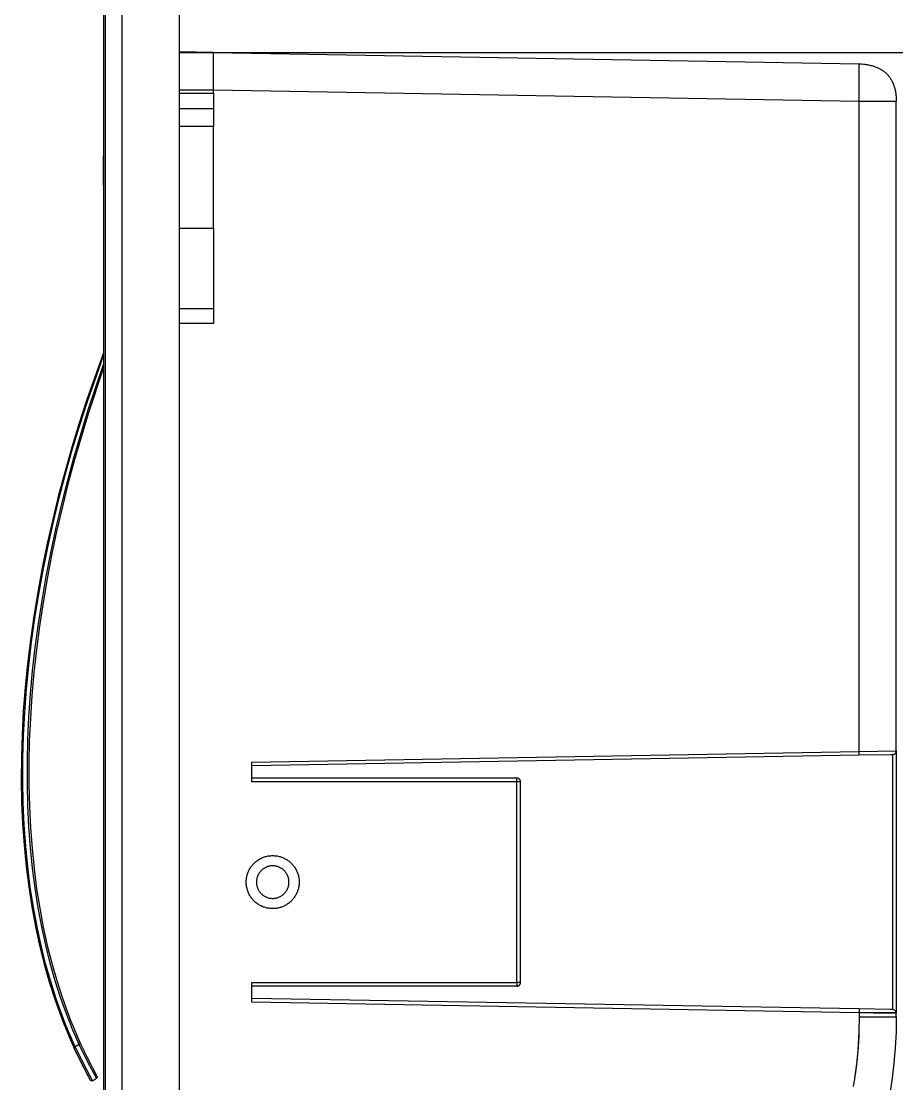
# Model space of a CAD drawing. Header units: millimetres. Extents: x 3033 to 5773, y 123 to 1487.
# Drawn here: x 3768.9 to 3884.6, y 558.4 to 698.7 of the extents above; entities that cross this region are included whole.
import ezdxf

# ---------------------------------------------------------------- set-up
doc = ezdxf.new("R2010")
doc.units = ezdxf.units.MM
doc.header["$MEASUREMENT"] = 0
doc.layers.add('Default', color=7, linetype='Continuous')
doc.layers.add('LAYER 10', color=2, linetype='Continuous')

msp = doc.modelspace()

# ---------------------------------------------------------------- linework, layer by layer
at = {"layer": 'Default'}
msp.add_line((3790.22, 694.62), (3934.58, 694.62), dxfattribs=at)
at = {"layer": 'LAYER 10'}
for p, q in [((3779.72, 846.59), (3779.72, 477.59)), ((3780.01, 477.59), (3780.01, 846.59)), ((3782.22, 477.59), (3782.22, 846.59)), ((3789.72, 846.59), (3789.72, 477.59)), ((3794.25, 694.62), (3789.72, 694.7)), ((3789.72, 694.62), (3794.25, 694.62)), ((3794.27, 693.44), (3794.25, 694.62)), ((3794.25, 694.62), (3879.59, 693.13)), ((3794.27, 693.17), (3794.27, 693.44)), ((3794.25, 689.62), (3794.27, 693.13)), ((3794.27, 693.15), (3794.27, 693.17)), ((3794.27, 693.13), (3794.27, 693.15)), ((3879.59, 688.13), (3879.59, 693.13)), ((3879.59, 693.13), (3879.89, 693.11)), ((3879.89, 693.11), (3880.18, 693.08)), ((3880.18, 693.08), (3880.33, 693.06)), ((3880.33, 693.06), (3880.46, 693.04)), ((3880.46, 693.04), (3880.6, 693.02)), ((3880.6, 693.02), (3880.74, 693)), ((3880.74, 693), (3880.87, 692.97)), ((3880.87, 692.97), (3881, 692.94)), ((3881, 692.94), (3881.13, 692.91)), ((3881.13, 692.91), (3881.25, 692.88)), ((3881.25, 692.88), (3881.38, 692.84)), ((3881.38, 692.84), (3881.5, 692.81)), ((3881.5, 692.81), (3881.62, 692.77)), ((3881.62, 692.77), (3881.73, 692.73)), ((3881.73, 692.73), (3881.85, 692.68)), ((3881.85, 692.68), (3881.96, 692.64)), ((3881.96, 692.64), (3882.07, 692.59)), ((3882.07, 692.59), (3882.17, 692.54)), ((3882.17, 692.54), (3882.28, 692.48)), ((3882.28, 692.48), (3882.38, 692.43)), ((3882.38, 692.43), (3882.48, 692.37)), ((3882.48, 692.37), (3882.57, 692.31)), ((3882.57, 692.31), (3882.67, 692.25)), ((3882.67, 692.25), (3882.76, 692.19)), ((3882.76, 692.19), (3882.85, 692.12)), ((3882.85, 692.12), (3882.94, 692.05)), ((3882.94, 692.05), (3883.02, 691.98)), ((3883.02, 691.98), (3883.11, 691.91)), ((3883.11, 691.91), (3883.19, 691.84)), ((3883.19, 691.84), (3883.26, 691.76)), ((3883.26, 691.76), (3883.34, 691.68)), ((3883.34, 691.68), (3883.41, 691.6)), ((3883.41, 691.6), (3883.48, 691.51)), ((3883.48, 691.51), (3883.55, 691.43)), ((3883.55, 691.43), (3883.62, 691.34)), ((3883.62, 691.34), (3883.68, 691.25)), ((3883.68, 691.25), (3883.74, 691.16)), ((3883.74, 691.16), (3883.8, 691.06)), ((3883.8, 691.06), (3883.86, 690.97)), ((3883.86, 690.97), (3883.91, 690.87)), ((3883.91, 690.87), (3883.96, 690.77)), ((3883.96, 690.77), (3884.01, 690.66)), ((3884.01, 690.66), (3884.06, 690.56)), ((3884.06, 690.56), (3884.11, 690.45)), ((3794.25, 689.62), (3789.72, 689.62)), ((3789.72, 689.22), (3794.25, 689.22)), ((3794.25, 689.22), (3794.25, 689.62)), ((3879.59, 688.13), (3794.25, 689.62)), ((3794.25, 689.22), (3794.25, 687.22)), ((3884.11, 690.45), (3884.15, 690.34)), ((3884.15, 690.34), (3884.19, 690.23)), ((3884.19, 690.23), (3884.23, 690.11)), ((3884.23, 690.11), (3884.26, 689.99)), ((3884.26, 689.99), (3884.29, 689.88)), ((3884.29, 689.88), (3884.32, 689.75)), ((3884.32, 689.75), (3884.35, 689.63)), ((3884.35, 689.63), (3884.38, 689.5)), ((3884.38, 689.5), (3884.4, 689.38)), ((3884.4, 689.38), (3884.42, 689.25)), ((3884.42, 689.25), (3884.44, 689.11)), ((3884.5, 688.13), (3879.59, 688.13)), ((3879.59, 602.28), (3879.59, 688.13)), ((3884.44, 689.11), (3884.46, 688.98)), ((3884.46, 688.98), (3884.47, 688.84)), ((3884.47, 688.84), (3884.48, 688.7)), ((3884.48, 688.7), (3884.49, 688.56)), ((3884.49, 688.56), (3884.5, 688.42)), ((3884.5, 688.42), (3884.5, 688.13)), ((3884.5, 602.36), (3884.5, 688.13)), ((3789.72, 687.22), (3794.25, 687.22)), ((3794.25, 687.22), (3794.25, 684.82)), ((3794.25, 684.82), (3789.72, 684.82)), ((3794.25, 671.41), (3794.25, 684.82)), ((3779.72, 680.8), (3779.72, 680.92)), ((3779.72, 677.23), (3779.72, 680.8)), ((3779.72, 677.08), (3779.72, 677.23)), ((3789.72, 671.41), (3794.25, 671.41)), ((3794.25, 671.41), (3794.25, 660.8)), ((3789.72, 660.8), (3794.25, 660.8)), ((3794.25, 660.8), (3794.25, 658.8)), ((3794.25, 658.8), (3789.72, 658.8)), ((3779.72, 654.95), (3777.53, 648.77)), ((3777.56, 648.39), (3779.72, 654.56)), ((3777.66, 647.26), (3779.72, 653.38)), ((3779.72, 652.98), (3777.69, 646.88)), ((3777.53, 648.77), (3776.51, 645.63)), ((3775.8, 641.06), (3777.66, 647.26)), ((3776.56, 645.27), (3777.56, 648.39)), ((3777.69, 646.88), (3775.87, 640.69)), ((3776.51, 645.63), (3775.55, 642.48)), ((3775.61, 642.13), (3776.56, 645.27)), ((3775.55, 642.48), (3774.65, 639.31)), ((3774.72, 638.97), (3775.61, 642.13)), ((3774.96, 637.93), (3775.8, 641.06)), ((3775.87, 640.69), (3775.03, 637.58)), ((3774.65, 639.31), (3773.8, 636.12)), ((3773.89, 635.79), (3774.72, 638.97)), ((3774.17, 634.8), (3774.96, 637.93)), ((3775.03, 637.58), (3774.26, 634.45)), ((3773.8, 636.12), (3773.02, 632.93)), ((3773.12, 632.61), (3773.89, 635.79)), ((3773.43, 631.66), (3774.17, 634.8)), ((3774.26, 634.45), (3773.54, 631.33)), ((3773.02, 632.93), (3772.29, 629.73)), ((3772.41, 629.43), (3773.12, 632.61)), ((3772.76, 628.51), (3773.43, 631.66)), ((3773.54, 631.33), (3772.88, 628.2)), ((3772.29, 629.73), (3771.64, 626.54)), ((3771.77, 626.24), (3772.41, 629.43)), ((3772.16, 625.37), (3772.76, 628.51)), ((3772.88, 628.2), (3772.28, 625.07)), ((3771.64, 626.54), (3771.05, 623.34)), ((3771.19, 623.07), (3771.77, 626.24)), ((3771.61, 622.24), (3772.16, 625.37)), ((3772.28, 625.07), (3771.75, 621.96)), ((3771.05, 623.34), (3770.53, 620.16)), ((3770.67, 619.9), (3771.19, 623.07)), ((3771.13, 619.12), (3771.61, 622.24)), ((3771.75, 621.96), (3771.28, 618.85)), ((3770.53, 620.16), (3770.07, 616.99)), ((3770.23, 616.75), (3770.67, 619.9)), ((3770.72, 616.02), (3771.13, 619.12)), ((3771.28, 618.85), (3770.88, 615.77)), ((3770.07, 616.99), (3769.69, 613.84)), ((3769.86, 613.61), (3770.23, 616.75)), ((3770.37, 612.94), (3770.72, 616.02)), ((3770.88, 615.77), (3770.54, 612.7)), ((3769.69, 613.84), (3769.38, 610.72)), ((3769.56, 610.5), (3769.86, 613.61)), ((3770.09, 609.88), (3770.37, 612.94)), ((3770.54, 612.7), (3770.27, 609.66)), ((3769.38, 610.72), (3769.14, 607.62)), ((3769.33, 607.42), (3769.56, 610.5)), ((3769.88, 606.86), (3770.09, 609.88)), ((3770.27, 609.66), (3770.07, 606.65)), ((3769.14, 607.62), (3768.98, 604.55)), ((3769.17, 604.38), (3769.33, 607.42)), ((3769.74, 603.86), (3769.88, 606.86)), ((3770.07, 606.65), (3769.93, 603.68)), ((3768.98, 604.55), (3768.88, 601.53)), ((3769.08, 601.37), (3769.17, 604.38)), ((3769.67, 600.91), (3769.74, 603.86)), ((3769.93, 603.68), (3769.87, 600.74)), ((3799.34, 600.88), (3879.59, 602.28)), ((3879.59, 601.78), (3879.59, 602.28)), ((3879.59, 602.28), (3879.6, 602.28)), ((3879.6, 602.28), (3884.5, 602.36)), ((3884.45, 602.14), (3884.46, 602.15)), ((3884.45, 602.12), (3884.45, 602.14)), ((3884.46, 602.15), (3884.47, 602.17)), ((3884.47, 602.19), (3884.48, 602.2)), ((3884.47, 602.17), (3884.47, 602.19)), ((3884.48, 602.22), (3884.49, 602.24)), ((3884.48, 602.2), (3884.48, 602.22)), ((3884.49, 602.25), (3884.5, 602.27)), ((3884.49, 602.24), (3884.49, 602.25)), ((3884.5, 602.34), (3884.5, 602.36)), ((3884.5, 602.36), (3884.5, 567.76)), ((3884.5, 602.32), (3884.5, 602.34)), ((3884.5, 602.3), (3884.5, 602.32)), ((3884.5, 602.29), (3884.5, 602.3)), ((3884.5, 602.27), (3884.5, 602.29)), ((3768.88, 601.53), (3768.86, 598.54)), ((3769.07, 598.4), (3769.08, 601.37)), ((3769.67, 598), (3769.67, 600.91)), ((3769.87, 600.74), (3769.87, 597.85)), ((3879.59, 601.78), (3799.34, 600.38)), ((3799.34, 598.27), (3799.34, 600.88)), ((3883.76, 601.85), (3879.59, 601.78)), ((3883.82, 601.85), (3883.76, 601.85)), ((3883.84, 601.85), (3883.82, 601.85)), ((3883.85, 601.85), (3883.84, 601.85)), ((3883.87, 601.85), (3883.85, 601.85)), ((3883.88, 601.85), (3883.87, 601.85)), ((3883.89, 601.85), (3883.88, 601.85)), ((3883.91, 601.85), (3883.89, 601.85)), ((3883.93, 601.85), (3883.91, 601.85)), ((3883.91, 601.85), (3883.91, 601.85)), ((3883.96, 601.86), (3883.93, 601.85)), ((3883.93, 601.85), (3883.93, 601.85)), ((3883.98, 601.86), (3883.96, 601.86)), ((3883.98, 601.86), (3883.98, 601.86)), ((3883.99, 601.86), (3883.99, 601.86)), ((3884, 601.86), (3884.22, 601.91)), ((3884, 601.86), (3884, 601.86)), ((3884.01, 601.86), (3884.01, 568.19)), ((3884.22, 601.91), (3884.24, 601.92)), ((3884.24, 601.92), (3884.25, 601.92)), ((3884.25, 601.92), (3884.27, 601.93)), ((3884.27, 601.93), (3884.28, 601.94)), ((3884.28, 601.94), (3884.3, 601.95)), ((3884.3, 601.95), (3884.31, 601.96)), ((3884.31, 601.96), (3884.33, 601.97)), ((3884.33, 601.97), (3884.34, 601.98)), ((3884.34, 601.98), (3884.35, 602)), ((3884.35, 602), (3884.36, 602.01)), ((3884.36, 602.01), (3884.38, 602.02)), ((3884.38, 602.02), (3884.39, 602.04)), ((3884.39, 602.04), (3884.4, 602.05)), ((3884.4, 602.05), (3884.41, 602.06)), ((3884.41, 602.06), (3884.42, 602.08)), ((3884.42, 602.08), (3884.43, 602.09)), ((3884.43, 602.09), (3884.44, 602.11)), ((3884.44, 602.11), (3884.45, 602.12)), ((3768.86, 598.54), (3768.92, 595.6)), ((3769.12, 595.48), (3769.07, 598.4)), ((3769.74, 595.13), (3769.67, 598)), ((3834.34, 598.77), (3799.34, 598.77)), ((3834.35, 598.27), (3799.34, 598.27)), ((3834.35, 598.27), (3834.34, 598.77)), ((3834.36, 598.77), (3834.34, 598.77)), ((3834.84, 598.27), (3834.35, 598.27)), ((3834.35, 571.77), (3834.35, 598.27)), ((3834.38, 598.77), (3834.36, 598.77)), ((3834.39, 598.77), (3834.38, 598.77)), ((3834.41, 598.77), (3834.39, 598.77)), ((3834.43, 598.76), (3834.41, 598.77)), ((3834.45, 598.76), (3834.43, 598.76)), ((3834.46, 598.76), (3834.45, 598.76)), ((3834.48, 598.75), (3834.46, 598.76)), ((3834.5, 598.75), (3834.48, 598.75)), ((3834.51, 598.74), (3834.5, 598.75)), ((3834.53, 598.73), (3834.51, 598.74)), ((3834.55, 598.73), (3834.53, 598.73)), ((3834.56, 598.72), (3834.55, 598.73)), ((3834.58, 598.71), (3834.56, 598.72)), ((3834.59, 598.7), (3834.58, 598.71)), ((3834.61, 598.69), (3834.59, 598.7)), ((3834.62, 598.69), (3834.61, 598.69)), ((3834.64, 598.68), (3834.62, 598.69)), ((3834.65, 598.66), (3834.64, 598.68)), ((3834.66, 598.65), (3834.65, 598.66)), ((3834.68, 598.64), (3834.66, 598.65)), ((3834.69, 598.63), (3834.68, 598.64)), ((3834.7, 598.62), (3834.69, 598.63)), ((3834.71, 598.61), (3834.7, 598.62)), ((3834.73, 598.59), (3834.71, 598.61)), ((3834.74, 598.58), (3834.73, 598.59)), ((3834.75, 598.56), (3834.74, 598.58)), ((3834.76, 598.55), (3834.75, 598.56)), ((3834.77, 598.54), (3834.76, 598.55)), ((3834.78, 598.52), (3834.77, 598.54)), ((3834.78, 598.51), (3834.78, 598.52)), ((3834.79, 598.49), (3834.78, 598.51)), ((3834.8, 598.47), (3834.79, 598.49)), ((3834.81, 598.46), (3834.8, 598.47)), ((3834.81, 598.44), (3834.81, 598.46)), ((3834.82, 598.43), (3834.81, 598.44)), ((3834.82, 598.41), (3834.82, 598.43)), ((3834.83, 598.39), (3834.82, 598.41)), ((3834.83, 598.37), (3834.83, 598.39)), ((3834.83, 598.36), (3834.83, 598.37)), ((3834.84, 598.34), (3834.83, 598.36)), ((3834.84, 598.32), (3834.84, 598.34)), ((3834.84, 598.31), (3834.84, 598.32)), ((3834.84, 598.29), (3834.84, 598.31)), ((3834.84, 598.27), (3834.84, 598.29)), ((3834.84, 571.77), (3834.84, 598.27)), ((3769.87, 597.85), (3769.94, 595)), ((3768.92, 595.6), (3769.04, 592.71)), ((3769.25, 592.6), (3769.12, 595.48)), ((3769.87, 592.32), (3769.74, 595.13)), ((3769.94, 595), (3770.08, 592.2)), ((3769.04, 592.71), (3769.24, 589.88)), ((3769.45, 589.79), (3769.25, 592.6)), ((3770.08, 589.56), (3769.87, 592.32)), ((3770.08, 592.2), (3770.29, 589.46)), ((3769.24, 589.88), (3769.51, 587.1)), ((3769.72, 587.03), (3769.45, 589.79)), ((3770.35, 586.85), (3770.08, 589.56)), ((3770.29, 589.46), (3770.56, 586.77)), ((3800.34, 588.05), (3800.45, 588.11)), ((3800.45, 588.11), (3800.56, 588.17)), ((3800.56, 588.17), (3800.67, 588.22)), ((3800.67, 588.22), (3800.78, 588.27)), ((3800.78, 588.27), (3800.9, 588.31)), ((3800.9, 588.31), (3801.01, 588.35)), ((3801.01, 588.35), (3801.13, 588.39)), ((3801.13, 588.39), (3801.25, 588.42)), ((3801.25, 588.42), (3801.36, 588.44)), ((3801.36, 588.44), (3801.48, 588.47)), ((3801.48, 588.47), (3801.61, 588.49)), ((3801.61, 588.49), (3801.73, 588.5)), ((3801.73, 588.5), (3801.85, 588.51)), ((3801.85, 588.51), (3801.97, 588.52)), ((3801.97, 588.52), (3802.09, 588.52)), ((3802.09, 588.52), (3802.21, 588.52)), ((3802.21, 588.52), (3802.34, 588.51)), ((3802.34, 588.51), (3802.46, 588.5)), ((3802.46, 588.5), (3802.58, 588.49)), ((3802.58, 588.49), (3802.7, 588.47)), ((3802.7, 588.47), (3802.82, 588.44)), ((3802.82, 588.44), (3802.94, 588.42)), ((3802.94, 588.42), (3803.06, 588.39)), ((3803.06, 588.39), (3803.17, 588.35)), ((3803.17, 588.35), (3803.29, 588.31)), ((3803.29, 588.31), (3803.4, 588.27)), ((3803.4, 588.27), (3803.52, 588.22)), ((3803.52, 588.22), (3803.63, 588.17)), ((3803.63, 588.17), (3803.74, 588.11)), ((3803.74, 588.11), (3803.84, 588.05)), ((3769.51, 587.1), (3769.85, 584.39)), ((3770.06, 584.33), (3769.72, 587.03)), ((3770.69, 584.21), (3770.35, 586.85)), ((3770.56, 586.77), (3770.9, 584.15)), ((3799, 586.66), (3799.06, 586.77)), ((3799.06, 586.77), (3799.12, 586.88)), ((3799.12, 586.88), (3799.19, 586.98)), ((3799.19, 586.98), (3799.26, 587.08)), ((3799.26, 587.08), (3799.33, 587.18)), ((3799.33, 587.18), (3799.41, 587.27)), ((3799.41, 587.27), (3799.49, 587.36)), ((3799.49, 587.36), (3799.57, 587.45)), ((3799.57, 587.45), (3799.66, 587.54)), ((3799.66, 587.54), (3799.75, 587.62)), ((3799.75, 587.62), (3799.84, 587.7)), ((3799.84, 587.7), (3799.94, 587.78)), ((3799.94, 587.78), (3800.04, 587.85)), ((3800.04, 587.85), (3800.14, 587.92)), ((3800.14, 587.92), (3800.24, 587.99)), ((3800.24, 587.99), (3800.34, 588.05)), ((3800.77, 586.72), (3800.71, 586.67)), ((3800.83, 586.76), (3800.77, 586.72)), ((3800.89, 586.8), (3800.83, 586.76)), ((3800.95, 586.84), (3800.89, 586.8)), ((3801.02, 586.88), (3800.95, 586.84)), ((3801.08, 586.92), (3801.02, 586.88)), ((3801.15, 586.95), (3801.08, 586.92)), ((3801.22, 586.99), (3801.15, 586.95)), ((3801.29, 587.01), (3801.22, 586.99)), ((3801.36, 587.04), (3801.29, 587.01)), ((3801.43, 587.07), (3801.36, 587.04)), ((3801.5, 587.09), (3801.43, 587.07)), ((3801.57, 587.11), (3801.5, 587.09)), ((3801.65, 587.12), (3801.57, 587.11)), ((3801.72, 587.14), (3801.65, 587.12)), ((3801.79, 587.15), (3801.72, 587.14)), ((3801.87, 587.16), (3801.79, 587.15)), ((3801.94, 587.17), (3801.87, 587.16)), ((3802.02, 587.17), (3801.94, 587.17)), ((3802.09, 587.17), (3802.02, 587.17)), ((3802.17, 587.17), (3802.09, 587.17)), ((3802.24, 587.17), (3802.17, 587.17)), ((3802.32, 587.16), (3802.24, 587.17)), ((3802.39, 587.15), (3802.32, 587.16)), ((3802.47, 587.14), (3802.39, 587.15)), ((3802.54, 587.12), (3802.47, 587.14)), ((3802.61, 587.11), (3802.54, 587.12)), ((3802.69, 587.09), (3802.61, 587.11)), ((3802.76, 587.07), (3802.69, 587.09)), ((3802.83, 587.04), (3802.76, 587.07)), ((3802.9, 587.01), (3802.83, 587.04)), ((3802.97, 586.99), (3802.9, 587.01)), ((3803.03, 586.95), (3802.97, 586.99)), ((3803.1, 586.92), (3803.03, 586.95)), ((3803.17, 586.88), (3803.1, 586.92)), ((3803.23, 586.84), (3803.17, 586.88)), ((3803.29, 586.8), (3803.23, 586.84)), ((3803.36, 586.76), (3803.29, 586.8)), ((3803.42, 586.72), (3803.36, 586.76)), ((3803.47, 586.67), (3803.42, 586.72)), ((3803.84, 588.05), (3803.95, 587.99)), ((3803.95, 587.99), (3804.05, 587.92)), ((3804.05, 587.92), (3804.15, 587.85)), ((3804.15, 587.85), (3804.25, 587.78)), ((3804.25, 587.78), (3804.34, 587.7)), ((3804.34, 587.7), (3804.43, 587.62)), ((3804.43, 587.62), (3804.52, 587.54)), ((3804.52, 587.54), (3804.61, 587.45)), ((3804.61, 587.45), (3804.69, 587.36)), ((3804.69, 587.36), (3804.77, 587.27)), ((3804.77, 587.27), (3804.85, 587.18)), ((3804.85, 587.18), (3804.92, 587.08)), ((3804.92, 587.08), (3804.99, 586.98)), ((3804.99, 586.98), (3805.06, 586.88)), ((3805.06, 586.88), (3805.12, 586.77)), ((3805.12, 586.77), (3805.18, 586.66)), ((3798.6, 585.27), (3798.61, 585.39)), ((3798.61, 585.39), (3798.63, 585.51)), ((3798.63, 585.51), (3798.65, 585.63)), ((3798.65, 585.63), (3798.67, 585.75)), ((3798.67, 585.75), (3798.7, 585.87)), ((3798.7, 585.87), (3798.73, 585.99)), ((3798.73, 585.99), (3798.76, 586.1)), ((3798.76, 586.1), (3798.8, 586.22)), ((3798.8, 586.22), (3798.85, 586.33)), ((3798.85, 586.33), (3798.9, 586.44)), ((3798.9, 586.44), (3798.95, 586.56)), ((3798.95, 586.56), (3799, 586.66)), ((3799.96, 585.32), (3799.95, 585.25)), ((3799.98, 585.39), (3799.96, 585.32)), ((3799.99, 585.47), (3799.98, 585.39)), ((3800.01, 585.54), (3799.99, 585.47)), ((3800.03, 585.61), (3800.01, 585.54)), ((3800.05, 585.69), (3800.03, 585.61)), ((3800.07, 585.76), (3800.05, 585.69)), ((3800.1, 585.83), (3800.07, 585.76)), ((3800.13, 585.9), (3800.1, 585.83)), ((3800.16, 585.96), (3800.13, 585.9)), ((3800.19, 586.03), (3800.16, 585.96)), ((3800.23, 586.1), (3800.19, 586.03)), ((3800.27, 586.16), (3800.23, 586.1)), ((3800.31, 586.22), (3800.27, 586.16)), ((3800.35, 586.28), (3800.31, 586.22)), ((3800.4, 586.34), (3800.35, 586.28)), ((3800.45, 586.4), (3800.4, 586.34)), ((3800.49, 586.46), (3800.45, 586.4)), ((3800.55, 586.51), (3800.49, 586.46)), ((3800.6, 586.57), (3800.55, 586.51)), ((3800.65, 586.62), (3800.6, 586.57)), ((3800.71, 586.67), (3800.65, 586.62)), ((3803.53, 586.62), (3803.47, 586.67)), ((3803.59, 586.57), (3803.53, 586.62)), ((3803.64, 586.51), (3803.59, 586.57)), ((3803.69, 586.46), (3803.64, 586.51)), ((3803.74, 586.4), (3803.69, 586.46)), ((3803.79, 586.34), (3803.74, 586.4)), ((3803.83, 586.28), (3803.79, 586.34)), ((3803.87, 586.22), (3803.83, 586.28)), ((3803.92, 586.16), (3803.87, 586.22)), ((3803.95, 586.1), (3803.92, 586.16)), ((3803.99, 586.03), (3803.95, 586.1)), ((3804.02, 585.96), (3803.99, 586.03)), ((3804.06, 585.9), (3804.02, 585.96)), ((3804.09, 585.83), (3804.06, 585.9)), ((3804.11, 585.76), (3804.09, 585.83)), ((3804.14, 585.69), (3804.11, 585.76)), ((3804.16, 585.61), (3804.14, 585.69)), ((3804.18, 585.54), (3804.16, 585.61)), ((3804.2, 585.47), (3804.18, 585.54)), ((3804.21, 585.39), (3804.2, 585.47)), ((3804.22, 585.32), (3804.21, 585.39)), ((3804.23, 585.25), (3804.22, 585.32)), ((3805.18, 586.66), (3805.24, 586.56)), ((3805.24, 586.56), (3805.29, 586.44)), ((3805.29, 586.44), (3805.34, 586.33)), ((3805.34, 586.33), (3805.38, 586.22)), ((3805.38, 586.22), (3805.42, 586.1)), ((3805.42, 586.1), (3805.46, 585.99)), ((3805.46, 585.99), (3805.49, 585.87)), ((3805.49, 585.87), (3805.52, 585.75)), ((3805.52, 585.75), (3805.54, 585.63)), ((3805.54, 585.63), (3805.56, 585.51)), ((3805.56, 585.51), (3805.57, 585.39)), ((3805.57, 585.39), (3805.58, 585.27)), ((3769.85, 584.39), (3770.26, 581.74)), ((3770.47, 581.7), (3770.06, 584.33)), ((3771.1, 581.63), (3770.69, 584.21)), ((3770.9, 584.15), (3771.31, 581.59)), ((3798.59, 585.14), (3798.6, 585.27)), ((3798.59, 585.02), (3798.59, 585.14)), ((3798.59, 584.9), (3798.59, 585.02)), ((3798.6, 584.78), (3798.59, 584.9)), ((3798.61, 584.66), (3798.6, 584.78)), ((3798.63, 584.53), (3798.61, 584.66)), ((3798.65, 584.41), (3798.63, 584.53)), ((3798.67, 584.29), (3798.65, 584.41)), ((3798.7, 584.17), (3798.67, 584.29)), ((3798.73, 584.06), (3798.7, 584.17)), ((3798.76, 583.94), (3798.73, 584.06)), ((3798.8, 583.82), (3798.76, 583.94)), ((3799.95, 585.17), (3799.94, 585.1)), ((3799.94, 585.1), (3799.94, 585.02)), ((3799.94, 585.02), (3799.94, 584.95)), ((3799.94, 584.95), (3799.95, 584.87)), ((3799.95, 585.25), (3799.95, 585.17)), ((3799.95, 584.87), (3799.95, 584.8)), ((3799.95, 584.8), (3799.96, 584.72)), ((3799.96, 584.72), (3799.97, 584.65)), ((3799.97, 584.65), (3799.99, 584.58)), ((3799.99, 584.58), (3800, 584.51)), ((3800, 584.51), (3800.02, 584.43)), ((3800.02, 584.43), (3800.05, 584.36)), ((3800.05, 584.36), (3800.07, 584.29)), ((3800.07, 584.29), (3800.1, 584.22)), ((3800.1, 584.22), (3800.12, 584.16)), ((3800.12, 584.16), (3800.16, 584.09)), ((3800.16, 584.09), (3800.19, 584.02)), ((3800.19, 584.02), (3800.22, 583.96)), ((3800.22, 583.96), (3800.26, 583.89)), ((3800.26, 583.89), (3800.3, 583.83)), ((3803.88, 583.83), (3803.92, 583.89)), ((3803.92, 583.89), (3803.96, 583.96)), ((3803.96, 583.96), (3804, 584.02)), ((3804, 584.02), (3804.03, 584.09)), ((3804.03, 584.09), (3804.06, 584.16)), ((3804.06, 584.16), (3804.09, 584.22)), ((3804.09, 584.22), (3804.12, 584.29)), ((3804.12, 584.29), (3804.14, 584.36)), ((3804.14, 584.36), (3804.16, 584.43)), ((3804.16, 584.43), (3804.18, 584.51)), ((3804.18, 584.51), (3804.2, 584.58)), ((3804.2, 584.58), (3804.21, 584.65)), ((3804.21, 584.65), (3804.22, 584.72)), ((3804.22, 584.72), (3804.23, 584.8)), ((3804.24, 585.17), (3804.23, 585.25)), ((3804.23, 584.8), (3804.24, 584.87)), ((3804.24, 585.1), (3804.24, 585.17)), ((3804.24, 585.02), (3804.24, 585.1)), ((3804.24, 584.95), (3804.24, 585.02)), ((3804.24, 584.87), (3804.24, 584.95)), ((3805.43, 583.96), (3805.39, 583.85)), ((3805.46, 584.08), (3805.43, 583.96)), ((3805.49, 584.19), (3805.46, 584.08)), ((3805.52, 584.31), (3805.49, 584.19)), ((3805.54, 584.43), (3805.52, 584.31)), ((3805.56, 584.54), (3805.54, 584.43)), ((3805.57, 584.66), (3805.56, 584.54)), ((3805.58, 584.78), (3805.57, 584.66)), ((3805.58, 585.27), (3805.59, 585.14)), ((3805.59, 584.9), (3805.58, 584.78)), ((3805.59, 585.14), (3805.59, 585.02)), ((3805.59, 585.02), (3805.59, 584.9)), ((3798.85, 583.71), (3798.8, 583.82)), ((3798.9, 583.6), (3798.85, 583.71)), ((3798.95, 583.49), (3798.9, 583.6)), ((3799, 583.38), (3798.95, 583.49)), ((3799.06, 583.27), (3799, 583.38)), ((3799.12, 583.17), (3799.06, 583.27)), ((3799.19, 583.06), (3799.12, 583.17)), ((3799.26, 582.96), (3799.19, 583.06)), ((3799.33, 582.87), (3799.26, 582.96)), ((3799.41, 582.77), (3799.33, 582.87)), ((3799.49, 582.68), (3799.41, 582.77)), ((3799.57, 582.59), (3799.49, 582.68)), ((3799.66, 582.5), (3799.57, 582.59)), ((3799.75, 582.42), (3799.66, 582.5)), ((3800.3, 583.83), (3800.34, 583.77)), ((3800.34, 583.77), (3800.39, 583.71)), ((3800.39, 583.71), (3800.43, 583.65)), ((3800.43, 583.65), (3800.48, 583.6)), ((3800.48, 583.6), (3800.53, 583.54)), ((3800.53, 583.54), (3800.59, 583.49)), ((3800.59, 583.49), (3800.64, 583.44)), ((3800.64, 583.44), (3800.69, 583.39)), ((3800.69, 583.39), (3800.75, 583.34)), ((3800.75, 583.34), (3800.81, 583.29)), ((3800.81, 583.29), (3800.87, 583.25)), ((3800.87, 583.25), (3800.93, 583.21)), ((3800.93, 583.21), (3801, 583.17)), ((3801, 583.17), (3801.06, 583.13)), ((3801.06, 583.13), (3801.13, 583.1)), ((3801.13, 583.1), (3801.19, 583.07)), ((3801.19, 583.07), (3801.26, 583.04)), ((3801.26, 583.04), (3801.33, 583.01)), ((3801.33, 583.01), (3801.4, 582.99)), ((3801.4, 582.99), (3801.47, 582.96)), ((3801.47, 582.96), (3801.54, 582.94)), ((3801.54, 582.94), (3801.61, 582.92)), ((3801.61, 582.92), (3801.69, 582.91)), ((3801.69, 582.91), (3801.76, 582.9)), ((3801.76, 582.9), (3801.83, 582.89)), ((3801.83, 582.89), (3801.91, 582.88)), ((3801.91, 582.88), (3801.98, 582.87)), ((3801.98, 582.87), (3802.06, 582.87)), ((3802.06, 582.87), (3802.13, 582.87)), ((3802.13, 582.87), (3802.2, 582.87)), ((3802.2, 582.87), (3802.28, 582.88)), ((3802.28, 582.88), (3802.35, 582.89)), ((3802.35, 582.89), (3802.43, 582.9)), ((3802.43, 582.9), (3802.5, 582.91)), ((3802.5, 582.91), (3802.57, 582.92)), ((3802.57, 582.92), (3802.64, 582.94)), ((3802.64, 582.94), (3802.71, 582.96)), ((3802.71, 582.96), (3802.78, 582.99)), ((3802.78, 582.99), (3802.85, 583.01)), ((3802.85, 583.01), (3802.92, 583.04)), ((3802.92, 583.04), (3802.99, 583.07)), ((3802.99, 583.07), (3803.06, 583.1)), ((3803.06, 583.1), (3803.12, 583.13)), ((3803.12, 583.13), (3803.19, 583.17)), ((3803.19, 583.17), (3803.25, 583.21)), ((3803.25, 583.21), (3803.31, 583.25)), ((3803.31, 583.25), (3803.37, 583.29)), ((3803.37, 583.29), (3803.43, 583.34)), ((3803.43, 583.34), (3803.49, 583.39)), ((3803.49, 583.39), (3803.55, 583.44)), ((3803.55, 583.44), (3803.6, 583.49)), ((3803.6, 583.49), (3803.65, 583.54)), ((3803.65, 583.54), (3803.7, 583.6)), ((3803.7, 583.6), (3803.75, 583.65)), ((3803.75, 583.65), (3803.8, 583.71)), ((3803.8, 583.71), (3803.84, 583.77)), ((3803.84, 583.77), (3803.88, 583.83)), ((3804.57, 582.55), (3804.48, 582.46)), ((3804.65, 582.63), (3804.57, 582.55)), ((3804.73, 582.72), (3804.65, 582.63)), ((3804.81, 582.81), (3804.73, 582.72)), ((3804.88, 582.91), (3804.81, 582.81)), ((3804.95, 583), (3804.88, 582.91)), ((3805.02, 583.1), (3804.95, 583)), ((3805.08, 583.2), (3805.02, 583.1)), ((3805.14, 583.31), (3805.08, 583.2)), ((3805.2, 583.41), (3805.14, 583.31)), ((3805.25, 583.52), (3805.2, 583.41)), ((3805.3, 583.63), (3805.25, 583.52)), ((3805.35, 583.74), (3805.3, 583.63)), ((3805.39, 583.85), (3805.35, 583.74)), ((3770.26, 581.74), (3770.74, 579.15)), ((3770.95, 579.13), (3770.47, 581.7)), ((3771.57, 579.12), (3771.1, 581.63)), ((3771.31, 581.59), (3771.78, 579.09)), ((3799.84, 582.34), (3799.75, 582.42)), ((3799.94, 582.26), (3799.84, 582.34)), ((3800.04, 582.19), (3799.94, 582.26)), ((3800.14, 582.12), (3800.04, 582.19)), ((3800.24, 582.05), (3800.14, 582.12)), ((3800.34, 581.99), (3800.24, 582.05)), ((3800.45, 581.93), (3800.34, 581.99)), ((3800.56, 581.88), (3800.45, 581.93)), ((3800.67, 581.82), (3800.56, 581.88)), ((3800.78, 581.78), (3800.67, 581.82)), ((3800.9, 581.73), (3800.78, 581.78)), ((3801.01, 581.69), (3800.9, 581.73)), ((3801.13, 581.66), (3801.01, 581.69)), ((3801.25, 581.62), (3801.13, 581.66)), ((3801.36, 581.6), (3801.25, 581.62)), ((3801.48, 581.57), (3801.36, 581.6)), ((3801.61, 581.56), (3801.48, 581.57)), ((3801.73, 581.54), (3801.61, 581.56)), ((3801.85, 581.53), (3801.73, 581.54)), ((3801.97, 581.52), (3801.85, 581.53)), ((3802.09, 581.52), (3801.97, 581.52)), ((3802.21, 581.52), (3802.09, 581.52)), ((3802.33, 581.53), (3802.21, 581.52)), ((3802.45, 581.54), (3802.33, 581.53)), ((3802.57, 581.55), (3802.45, 581.54)), ((3802.69, 581.57), (3802.57, 581.55)), ((3802.8, 581.59), (3802.69, 581.57)), ((3802.92, 581.62), (3802.8, 581.59)), ((3803.04, 581.65), (3802.92, 581.62)), ((3803.15, 581.68), (3803.04, 581.65)), ((3803.26, 581.72), (3803.15, 581.68)), ((3803.38, 581.76), (3803.26, 581.72)), ((3803.49, 581.81), (3803.38, 581.76)), ((3803.6, 581.86), (3803.49, 581.81)), ((3803.7, 581.91), (3803.6, 581.86)), ((3803.81, 581.97), (3803.7, 581.91)), ((3803.91, 582.03), (3803.81, 581.97)), ((3804.01, 582.09), (3803.91, 582.03)), ((3804.11, 582.16), (3804.01, 582.09)), ((3804.21, 582.23), (3804.11, 582.16)), ((3804.3, 582.31), (3804.21, 582.23)), ((3804.39, 582.38), (3804.3, 582.31)), ((3804.48, 582.46), (3804.39, 582.38)), ((3770.74, 579.15), (3771.28, 576.64)), ((3771.49, 576.64), (3770.95, 579.13)), ((3772.1, 576.67), (3771.57, 579.12)), ((3771.78, 579.09), (3772.31, 576.66)), ((3771.28, 576.64), (3771.89, 574.2)), ((3772.09, 574.21), (3771.49, 576.64)), ((3772.69, 574.3), (3772.1, 576.67)), ((3772.31, 576.66), (3772.9, 574.31)), ((3771.89, 574.2), (3772.56, 571.84)), ((3772.76, 571.87), (3772.09, 574.21)), ((3773.35, 572), (3772.69, 574.3)), ((3772.9, 574.31), (3773.55, 572.03)), ((3772.56, 571.84), (3773.29, 569.56)), ((3773.49, 569.6), (3772.76, 571.87)), ((3774.06, 569.78), (3773.35, 572)), ((3773.55, 572.03), (3774.26, 569.82)), ((3799.34, 569.16), (3799.34, 571.77)), ((3799.34, 571.77), (3834.35, 571.77)), ((3834.34, 571.27), (3799.34, 571.27)), ((3834.35, 571.77), (3834.34, 571.27)), ((3834.34, 571.27), (3834.36, 571.27)), ((3834.84, 571.77), (3834.35, 571.77)), ((3834.36, 571.27), (3834.38, 571.27)), ((3834.38, 571.27), (3834.39, 571.27)), ((3834.39, 571.27), (3834.41, 571.28)), ((3834.41, 571.28), (3834.43, 571.28)), ((3834.43, 571.28), (3834.45, 571.28)), ((3834.45, 571.28), (3834.46, 571.29)), ((3834.46, 571.29), (3834.48, 571.29)), ((3834.48, 571.29), (3834.5, 571.3)), ((3834.5, 571.3), (3834.51, 571.3)), ((3834.51, 571.3), (3834.53, 571.31)), ((3834.53, 571.31), (3834.55, 571.31)), ((3834.55, 571.31), (3834.56, 571.32)), ((3834.56, 571.32), (3834.58, 571.33)), ((3834.58, 571.33), (3834.59, 571.34)), ((3834.59, 571.34), (3834.61, 571.35)), ((3834.61, 571.35), (3834.62, 571.36)), ((3834.62, 571.36), (3834.64, 571.37)), ((3834.64, 571.37), (3834.65, 571.38)), ((3834.65, 571.38), (3834.66, 571.39)), ((3834.66, 571.39), (3834.68, 571.4)), ((3834.68, 571.4), (3834.69, 571.41)), ((3834.69, 571.41), (3834.7, 571.42)), ((3834.7, 571.42), (3834.71, 571.44)), ((3834.71, 571.44), (3834.73, 571.45)), ((3834.73, 571.45), (3834.74, 571.46)), ((3834.74, 571.46), (3834.75, 571.48)), ((3834.75, 571.48), (3834.76, 571.49)), ((3834.76, 571.49), (3834.77, 571.51)), ((3834.77, 571.51), (3834.78, 571.52)), ((3834.78, 571.54), (3834.79, 571.55)), ((3834.78, 571.52), (3834.78, 571.54)), ((3834.79, 571.55), (3834.8, 571.57)), ((3834.8, 571.57), (3834.81, 571.58)), ((3834.81, 571.6), (3834.82, 571.62)), ((3834.81, 571.58), (3834.81, 571.6)), ((3834.82, 571.63), (3834.83, 571.65)), ((3834.82, 571.62), (3834.82, 571.63)), ((3834.83, 571.68), (3834.84, 571.7)), ((3834.83, 571.67), (3834.83, 571.68)), ((3834.83, 571.65), (3834.83, 571.67)), ((3834.84, 571.75), (3834.84, 571.77)), ((3834.84, 571.74), (3834.84, 571.75)), ((3834.84, 571.72), (3834.84, 571.74)), ((3834.84, 571.7), (3834.84, 571.72)), ((3773.29, 569.56), (3774.08, 567.35)), ((3774.27, 567.41), (3773.49, 569.6)), ((3774.83, 567.64), (3774.06, 569.78)), ((3774.26, 569.82), (3775.02, 567.69)), ((3879.59, 568.26), (3799.34, 569.66)), ((3879.59, 567.76), (3799.34, 569.16)), ((3774.08, 567.35), (3774.5, 566.28)), ((3774.69, 566.34), (3774.27, 567.41)), ((3775.23, 566.59), (3774.83, 567.64)), ((3775.02, 567.69), (3775.42, 566.66)), ((3879.59, 567.22), (3879.56, 565.37)), ((3883.7, 568.19), (3879.59, 568.26)), ((3879.59, 568.26), (3879.59, 567.76)), ((3884.5, 567.76), (3879.59, 567.76)), ((3879.59, 567.76), (3879.59, 567.71)), ((3879.59, 567.71), (3879.59, 567.22)), ((3879.59, 567.22), (3880.96, 567.22)), ((3881.48, 567.73), (3879.6, 567.76)), ((3880.96, 567.22), (3881.75, 567.22)), ((3884.5, 567.69), (3881.48, 567.73)), ((3881.75, 567.22), (3883.28, 567.22)), ((3883.28, 567.22), (3883.71, 567.22)), ((3883.72, 568.19), (3883.7, 568.19)), ((3883.71, 567.22), (3884.12, 567.22)), ((3883.75, 568.19), (3883.72, 568.19)), ((3883.82, 568.19), (3883.75, 568.19)), ((3883.83, 568.19), (3883.82, 568.19)), ((3883.85, 568.19), (3883.83, 568.19)), ((3883.87, 568.19), (3883.85, 568.19)), ((3883.88, 568.19), (3883.87, 568.19)), ((3883.9, 568.19), (3883.88, 568.19)), ((3883.91, 568.19), (3883.9, 568.19)), ((3883.92, 568.19), (3883.91, 568.19)), ((3883.93, 568.19), (3883.92, 568.19)), ((3883.96, 568.19), (3883.93, 568.19)), ((3883.98, 568.19), (3883.96, 568.19)), ((3883.99, 568.19), (3883.98, 568.19)), ((3884, 568.19), (3884, 568.19)), ((3884, 568.19), (3884.23, 568.13)), ((3884.12, 567.22), (3884.5, 567.22)), ((3884.23, 568.13), (3884.25, 568.12)), ((3884.25, 568.12), (3884.26, 568.11)), ((3884.26, 568.11), (3884.28, 568.1)), ((3884.28, 568.1), (3884.29, 568.09)), ((3884.29, 568.09), (3884.31, 568.08)), ((3884.31, 568.08), (3884.32, 568.07)), ((3884.32, 568.07), (3884.33, 568.06)), ((3884.33, 568.06), (3884.35, 568.05)), ((3884.35, 568.05), (3884.36, 568.04)), ((3884.36, 568.04), (3884.37, 568.02)), ((3884.37, 568.02), (3884.38, 568.01)), ((3884.38, 568.01), (3884.39, 568)), ((3884.39, 568), (3884.4, 567.98)), ((3884.4, 567.98), (3884.41, 567.97)), ((3884.41, 567.97), (3884.42, 567.96)), ((3884.42, 567.96), (3884.43, 567.94)), ((3884.43, 567.94), (3884.44, 567.93)), ((3884.44, 567.93), (3884.45, 567.91)), ((3884.45, 567.91), (3884.46, 567.9)), ((3884.46, 567.9), (3884.46, 567.88)), ((3884.46, 567.88), (3884.47, 567.86)), ((3884.47, 567.88), (3884.5, 567.76)), ((3884.47, 567.86), (3884.48, 567.85)), ((3884.5, 567.22), (3884.47, 565.18)), ((3884.48, 567.85), (3884.48, 567.83)), ((3884.48, 567.83), (3884.49, 567.81)), ((3884.49, 567.81), (3884.49, 567.8)), ((3884.49, 567.8), (3884.49, 567.78)), ((3884.49, 567.78), (3884.5, 567.76)), ((3884.5, 567.76), (3884.5, 567.71)), ((3884.5, 567.22), (3884.5, 567.69)), ((3774.5, 566.28), (3774.93, 565.23)), ((3775.11, 565.3), (3774.69, 566.34)), ((3775.65, 565.57), (3775.23, 566.59)), ((3775.42, 566.66), (3775.84, 565.64)), ((3775.84, 565.64), (3776.26, 564.65)), ((3774.93, 565.23), (3775.37, 564.19)), ((3775.56, 564.27), (3775.11, 565.3)), ((3776.01, 563.27), (3775.56, 564.27)), ((3776.08, 564.57), (3775.65, 565.57)), ((3776.52, 563.59), (3776.08, 564.57)), ((3776.26, 564.65), (3776.7, 563.67)), ((3879.56, 565.37), (3879.46, 563.53)), ((3879.53, 564.6), (3879.49, 563.95)), ((3879.56, 565.26), (3879.53, 564.6)), ((3884.47, 565.18), (3884.36, 563.15)), ((3775.37, 564.19), (3775.83, 563.18)), ((3775.83, 563.18), (3776.01, 563.27)), ((3776.27, 562.25), (3775.83, 563.18)), ((3776.52, 563.59), (3776.01, 563.27)), ((3776.01, 563.27), (3777.11, 561.01)), ((3776.7, 563.67), (3776.52, 563.59)), ((3777.62, 561.33), (3776.52, 563.59)), ((3776.7, 563.67), (3777.08, 562.88)), ((3777.08, 562.88), (3777.13, 562.77)), ((3879.46, 563.53), (3879.31, 561.69)), ((3879.45, 563.29), (3879.4, 562.64)), ((3879.49, 563.95), (3879.45, 563.3)), ((3884.36, 563.15), (3884.19, 561.12)), ((3776.5, 561.78), (3776.27, 562.25)), ((3776.97, 560.83), (3776.5, 561.78)), ((3777.13, 562.77), (3777.13, 562.77)), ((3777.13, 562.77), (3777.18, 562.67)), ((3777.18, 562.67), (3777.18, 562.67)), ((3777.18, 562.67), (3777.23, 562.57)), ((3777.23, 562.57), (3777.23, 562.56)), ((3777.23, 562.56), (3777.27, 562.47)), ((3777.27, 562.47), (3777.48, 562.04)), ((3777.48, 562.04), (3778.01, 561)), ((3879.31, 561.69), (3879.09, 559.85)), ((3879.34, 561.99), (3879.27, 561.34)), ((3879.4, 562.64), (3879.34, 561.99)), ((3777.25, 560.29), (3776.97, 560.83)), ((3777.11, 561.01), (3778.28, 558.79)), ((3777.38, 560.04), (3777.25, 560.29)), ((3777.54, 559.73), (3777.38, 560.04)), ((3778.79, 559.11), (3777.62, 561.33)), ((3778.01, 561), (3778.28, 560.47)), ((3778.28, 560.47), (3778.86, 559.38)), ((3879.11, 560.03), (3879.02, 559.39)), ((3879.19, 560.68), (3879.11, 560.04)), ((3879.27, 561.33), (3879.19, 560.69)), ((3884.19, 561.12), (3883.94, 559.1)), ((3777.73, 559.37), (3777.54, 559.73)), ((3777.84, 559.17), (3777.73, 559.37)), ((3777.91, 559.03), (3777.84, 559.17)), ((3777.94, 558.98), (3777.91, 559.03)), ((3777.95, 558.96), (3777.94, 558.98)), ((3777.96, 558.94), (3777.95, 558.96)), ((3777.95, 558.96), (3777.95, 558.96)), ((3777.99, 558.89), (3777.96, 558.94)), ((3777.96, 558.94), (3777.96, 558.94)), ((3778, 558.87), (3777.99, 558.89)), ((3778.02, 558.84), (3778, 558.87)), ((3778, 558.87), (3778, 558.87)), ((3778.03, 558.83), (3778.02, 558.84)), ((3778.04, 558.82), (3778.03, 558.83)), ((3778.03, 558.83), (3778.03, 558.83)), ((3778.05, 558.81), (3778.04, 558.82)), ((3778.04, 558.82), (3778.04, 558.82)), ((3778.06, 558.8), (3778.05, 558.81)), ((3778.05, 558.81), (3778.05, 558.81)), ((3778.07, 558.8), (3778.06, 558.8)), ((3778.07, 558.79), (3778.07, 558.8)), ((3778.08, 558.79), (3778.07, 558.79)), ((3778.09, 558.78), (3778.08, 558.79)), ((3778.08, 558.79), (3778.08, 558.79)), ((3778.1, 558.78), (3778.09, 558.78)), ((3778.11, 558.78), (3778.1, 558.78)), ((3778.1, 558.78), (3778.1, 558.78)), ((3778.12, 558.77), (3778.11, 558.78)), ((3778.13, 558.77), (3778.12, 558.77)), ((3778.12, 558.77), (3778.12, 558.77)), ((3778.14, 558.77), (3778.13, 558.77)), ((3778.15, 558.77), (3778.14, 558.77)), ((3778.14, 558.77), (3778.14, 558.77)), ((3778.16, 558.77), (3778.15, 558.77)), ((3778.16, 558.76), (3778.16, 558.77)), ((3778.17, 558.76), (3778.16, 558.76)), ((3778.18, 558.76), (3778.17, 558.76)), ((3778.19, 558.76), (3778.18, 558.76)), ((3778.18, 558.76), (3778.18, 558.76)), ((3778.2, 558.77), (3778.19, 558.76)), ((3778.21, 558.77), (3778.2, 558.77)), ((3778.22, 558.77), (3778.21, 558.77)), ((3778.21, 558.77), (3778.21, 558.77)), ((3778.23, 558.77), (3778.22, 558.77)), ((3778.24, 558.77), (3778.23, 558.77)), ((3778.23, 558.77), (3778.23, 558.77)), ((3778.25, 558.78), (3778.24, 558.77)), ((3778.26, 558.78), (3778.25, 558.78)), ((3778.25, 558.78), (3778.25, 558.78)), ((3778.27, 558.78), (3778.26, 558.78)), ((3778.28, 558.79), (3778.27, 558.79)), ((3778.27, 558.79), (3778.27, 558.78)), ((3778.28, 558.79), (3778.79, 559.11)), ((3778.28, 558.79), (3778.28, 558.79)), ((3778.8, 559.12), (3778.79, 559.11)), ((3778.81, 559.12), (3778.8, 559.12)), ((3778.82, 559.13), (3778.81, 559.12)), ((3778.81, 559.12), (3778.81, 559.12)), ((3778.83, 559.14), (3778.82, 559.13)), ((3778.82, 559.13), (3778.82, 559.13)), ((3778.84, 559.15), (3778.83, 559.14)), ((3778.83, 559.14), (3778.83, 559.14)), ((3778.85, 559.16), (3778.84, 559.15)), ((3778.84, 559.15), (3778.84, 559.15)), ((3778.86, 559.17), (3778.85, 559.17)), ((3778.85, 559.17), (3778.85, 559.16)), ((3778.85, 559.16), (3778.85, 559.16)), ((3778.86, 559.38), (3778.87, 559.37)), ((3778.87, 559.19), (3778.86, 559.19)), ((3778.86, 559.19), (3778.86, 559.18)), ((3778.86, 559.18), (3778.86, 559.17)), ((3778.87, 559.37), (3778.87, 559.37)), ((3778.87, 559.37), (3778.87, 559.36)), ((3778.87, 559.36), (3778.88, 559.35)), ((3778.88, 559.21), (3778.87, 559.2)), ((3778.87, 559.2), (3778.87, 559.2)), ((3778.87, 559.2), (3778.87, 559.19)), ((3778.88, 559.35), (3778.88, 559.35)), ((3778.88, 559.35), (3778.88, 559.34)), ((3778.88, 559.34), (3778.88, 559.33)), ((3778.88, 559.33), (3778.88, 559.33)), ((3778.88, 559.33), (3778.88, 559.32)), ((3778.88, 559.32), (3778.89, 559.31)), ((3778.89, 559.25), (3778.88, 559.24)), ((3778.88, 559.24), (3778.88, 559.24)), ((3778.88, 559.24), (3778.88, 559.23)), ((3778.88, 559.23), (3778.88, 559.22)), ((3778.88, 559.22), (3778.88, 559.22)), ((3778.88, 559.22), (3778.88, 559.21)), ((3778.89, 559.31), (3778.89, 559.31)), ((3778.89, 559.31), (3778.89, 559.3)), ((3778.89, 559.3), (3778.89, 559.29)), ((3778.89, 559.29), (3778.89, 559.29)), ((3778.89, 559.29), (3778.89, 559.28)), ((3778.89, 559.28), (3778.89, 559.27)), ((3778.89, 559.27), (3778.89, 559.27)), ((3778.89, 559.27), (3778.89, 559.26)), ((3778.89, 559.26), (3778.89, 559.25)), ((3879.09, 559.85), (3878.8, 558.02)), ((3879.02, 559.38), (3878.92, 558.74)), ((3883.94, 559.1), (3883.63, 557.09))]:
    msp.add_line(p, q, dxfattribs=at)

doc.saveas('drawing.dxf')
